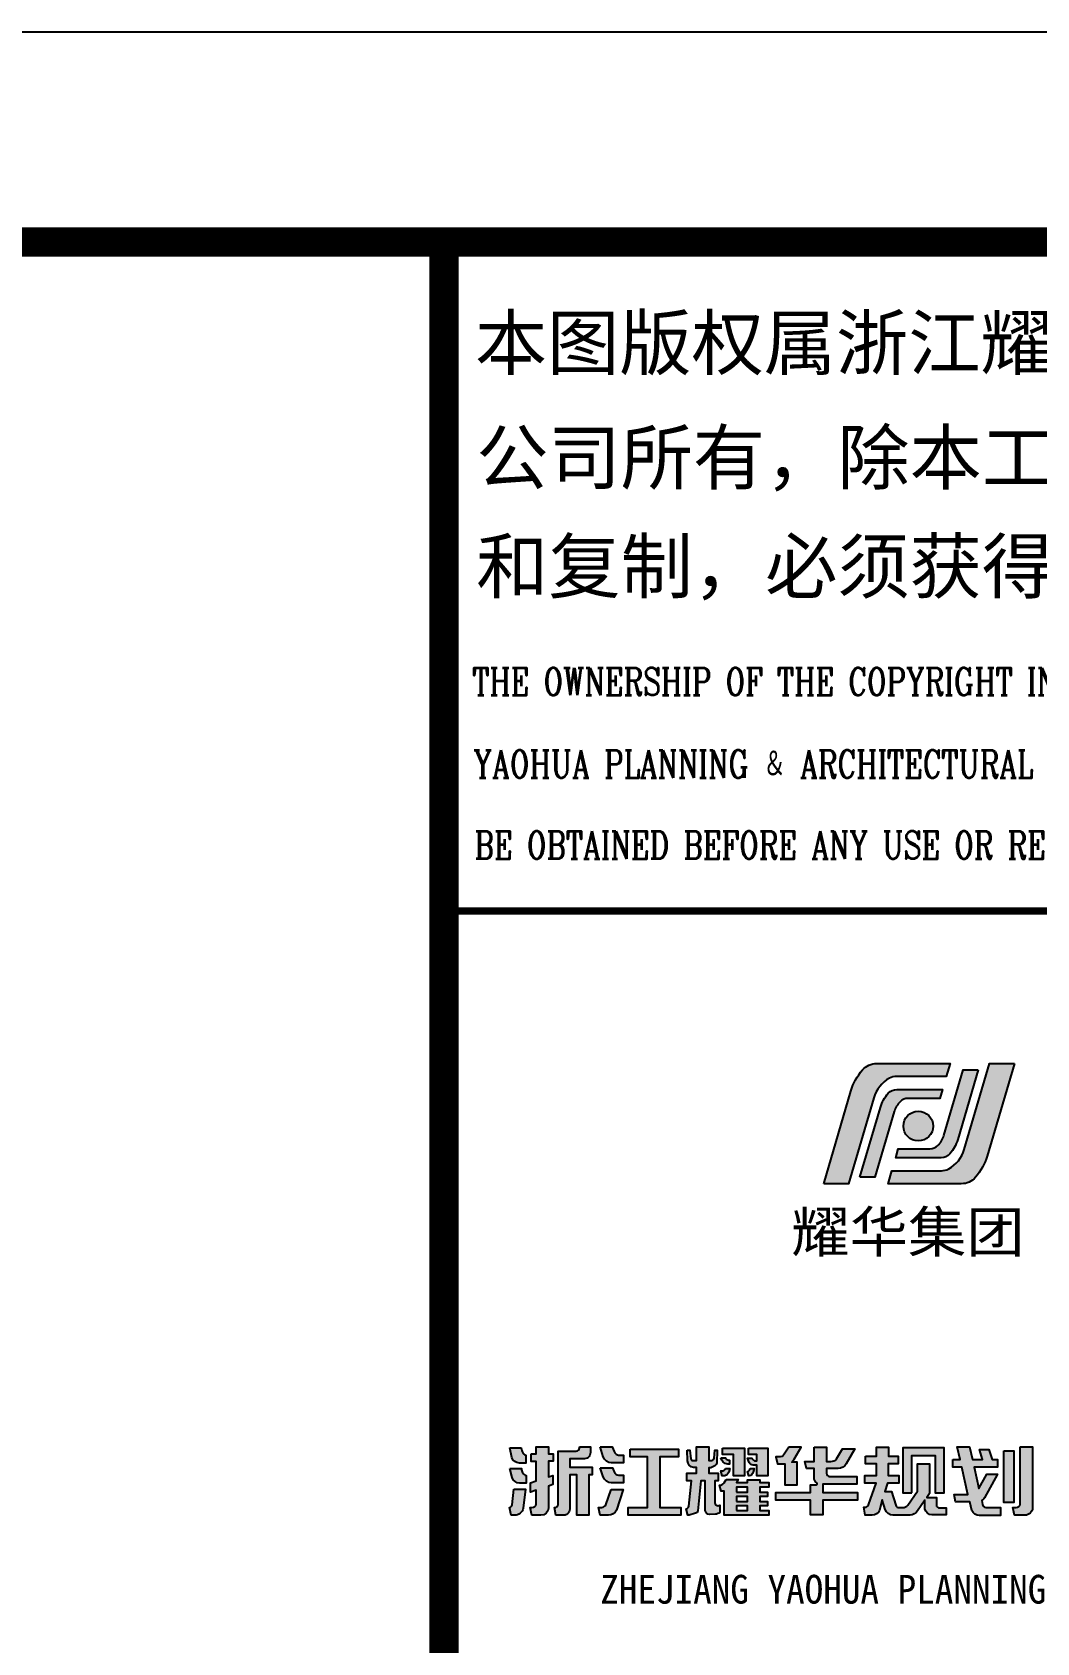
# Model space of a CAD drawing. Extents: x -248860 to 1018944, y -1060852 to 188626.
# Drawn here: x 878983 to 881378, y 55751 to 59592 of the extents above; entities that cross this region are included whole.
import ezdxf
from ezdxf.enums import TextEntityAlignment as Align

# ---------------------------------------------------------------- set-up
doc = ezdxf.new("R2010")
doc.units = 0
doc.header["$LTSCALE"] = 1000
doc.header["$MEASUREMENT"] = 0
for name, color, linetype in [('3', 3, 'CONTINUOUS'), ('WALL', 6, 'CONTINUOUS'), ('图框', 4, 'CONTINUOUS'), ('家具', 35, 'CONTINUOUS')]:
    doc.layers.add(name, color=color, linetype=linetype)
doc.styles.add('-黑体', font='simhei.ttf', dxfattribs={"width": 0.8})
doc.styles.add('iIcon2', font='')
doc.styles.add('MIMI-TKWZ', font='romanc.shx', dxfattribs={"width": 0.75, "oblique": 15, "bigfont": 'bigfont.shx'})
doc.styles.add('图框艺术体', font='simhei.ttf', dxfattribs={"width": 0.9})
doc.styles.get('iIcon2').set_extended_font_data('SimSun')

# ---------------------------------------------------------------- blocks, each defined once
blk = doc.blocks.new('yhlogo01')
at = {"layer": '家具'}
h = blk.add_hatch(color=5, dxfattribs=at)
h.dxf.hatch_style = 1
h.paths.add_polyline_path([(243496.4297811407, -10479.33175228268, 0.2174727721033012), (243118.6349315595, -10651.80915515404, 0.1075559214367939), (242812.8083269913, -11211.68171805657), (242090.9063861661, -13669.64493794192), (242748.8166466388, -13669.64493794192), (243418.1854214451, -11389.6694430011, -0.19717890885757), (243830.3649421591, -10874.52929703217, -0.1273347370917847), (244024.4521864142, -10824.2865580254), (245336.0998570008, -10824.2865580254), (245437.4898118477, -10479.33175228268)])
h = blk.add_hatch(color=5, dxfattribs=at)
h.dxf.hatch_style = 1
h.paths.add_polyline_path([(245735.4472798892, -13669.64493794192, 0.2174727721032802), (246113.2421294704, -13497.1675350706, 0.1075559214368167), (246419.0687340387, -12937.29497216795), (247140.9706748639, -10479.33175228268), (246483.0604143911, -10479.33175228268), (245813.6916395846, -12759.30724722437, -0.1971789088572864), (245401.5121188709, -13274.4473931924, -0.1273347370917942), (245207.4248746158, -13324.69013219917), (243895.7772040291, -13324.69013219917), (243794.3872491822, -13669.64493794192)])
h = blk.add_hatch(color=5, dxfattribs=at)
h.dxf.hatch_style = 1
h.paths.add_polyline_path([(245430.8611899983, -12877.86638939462, 0.1093664727785229), (245639.453722176, -12499.22633192304), (246182.0387513717, -10651.80915515404), (245784.2922744539, -10651.80915515404), (245272.9346151327, -12391.57994706894, -0.1253067589665132), (245117.453680721, -12653.93890134204, -0.1991992421947447), (244905.0876318119, -12742.04113997891), (244067.0308118332, -12742.04113997888), (243997.167158876, -12979.73532645646), (245205.5967189892, -12979.73532645646, 0.2155993663494431)])
h = blk.add_hatch(color=5, dxfattribs=at)
h.dxf.hatch_style = 1
h.paths.add_polyline_path([(243801.0158710317, -11271.11030082994, 0.10936647277854), (243592.4233388539, -11649.7503583016), (243049.8383096582, -13497.16753507056), (243447.584786576, -13497.16753507056), (243958.942445897, -11757.39674315657, -0.1253067589668707), (244114.4233803088, -11495.03778888262, -0.1991992421947921), (244326.7894292181, -11406.93555024569), (245164.8462491967, -11406.93555024569), (245234.7099021539, -11169.24136376812), (244026.2803420408, -11169.24136376812, 0.2155993663494261)])
h = blk.add_hatch(color=1, dxfattribs=at)
h.dxf.hatch_style = 1
h.paths.add_polyline_path([(244990.8879417925, -12140.39006664162, 1), (244202.3736493761, -12140.39006664162, 1)])
at = {"layer": '家具', "color": 5}
for points in [[(242090.9063861661, -13669.64493794192), (242812.8083269913, -11211.68171805657, -0.1075559214367966), (243118.6349315595, -10651.80915515403, -0.2174727721032954), (243496.4297811407, -10479.33175228268), (245437.4898118477, -10479.33175228268), (245336.0998570008, -10824.2865580254), (244024.4521864141, -10824.2865580254, 0.127334737091765), (243830.3649421591, -10874.52929703217, 0.1971247319399929), (243418.2364854845, -11389.49551083859), (242748.8166466388, -13669.64493794192)], [(247140.9706748639, -10479.33175228268), (246419.0687340387, -12937.29497216802, -0.1075559214367966), (246113.2421294704, -13497.16753507056, -0.2174727721032954), (245735.4472798892, -13669.64493794192), (243794.3872491822, -13669.64493794192), (243895.7772040291, -13324.69013219917), (245207.4248746158, -13324.69013219917, 0.127334737091765), (245401.5121188708, -13274.44739319241, 0.1971247319399929), (245813.6405755455, -12759.481179386), (246483.0604143911, -10479.33175228268)], [(246182.0387513717, -10651.80915515404), (245639.453722176, -12499.22633192298, -0.109366472778548), (245430.8611899982, -12877.86638939465, -0.2155993663494469), (245205.5967189892, -12979.73532645646), (243997.167158876, -12979.73532645646), (244067.0308118332, -12742.04113997888), (244905.0876318119, -12742.04113997891, 0.1991992421947874), (245117.4536807211, -12653.93890134198, 0.1253067589663713), (245272.9346151326, -12391.5799470692), (245784.2922744539, -10651.80915515404)], [(243049.8383096582, -13497.16753507056), (243592.4233388539, -11649.75035830162, -0.109366472778548), (243801.0158710317, -11271.11030082994, -0.2155993663494469), (244026.2803420408, -11169.24136376812), (245234.7099021539, -11169.24136376812), (245164.8462491967, -11406.93555024569), (244326.7894292181, -11406.93555024569, 0.1991992421947874), (244114.4233803088, -11495.03778888261, 0.1253067589663713), (243958.9424458974, -11757.39674315539), (243447.584786576, -13497.16753507056)]]:
    blk.add_lwpolyline(points, format="xyb", close=True, dxfattribs=at)
at = {"layer": '家具', "color": 1}
blk.add_circle((244596.6307955843, -12140.39006664162), 394.2571462081978, dxfattribs=at)
blk = doc.blocks.new('sadf f')
at = {"layer": '图框'}
h = blk.add_hatch(color=256, dxfattribs=at)
h.dxf.hatch_style = 1
edge = h.paths.add_edge_path()
edge.add_line((727664.8049441308, 392510.9923870034), (727719.5577672613, 392510.9923870034))
edge.add_arc((727793.1082076107, 392519.250785557), 74.01262339802011, 186.4064582209489, 205.4823430065195)
edge.add_arc((727747.7090612957, 392499.2669253176), 24.47782507360139, 208.97784838769, 253.1754256081621)
edge.add_line((727740.6241416293, 392475.836862713), (727740.6241416293, 392438.3293402565))
edge.add_line((727740.6241416293, 392438.3293402565), (727710.8870907268, 392438.3293402565))
edge.add_arc((727710.8870907268, 392476.6096797932), 38.28033953672275, 196.562221370736, 270, ccw=False)
edge.add_line((727674.1949742252, 392465.6976230813), (727664.8049441308, 392510.9923870034))
edge = h.paths.add_edge_path()
edge.add_line((727665.1316775772, 392411.7961837234), (727719.756880984, 392411.7961837234))
edge.add_arc((727783.3174951562, 392421.9730398498), 64.37018001041078, 189.0965680997435, 208.3999421958876)
edge.add_arc((727747.9780353772, 392402.7484072794), 24.14039237467322, 208.1562874412362, 256.2835989951683)
edge.add_line((727742.2539562138, 392379.296467877), (727742.2539562138, 392342.2540384899))
edge.add_line((727742.2539562138, 392342.2540384899), (727712.3489850208, 392342.2540384899))
edge.add_arc((727712.3489850209, 392380.231883604), 37.97784511413192, 196.6939173177696, 269.99999999982435, ccw=False)
edge.add_line((727675.9717922794, 392369.3224121336), (727665.1316775772, 392411.7961837234))
edge = h.paths.add_edge_path()
edge.add_line((727684.505360892, 392314.4338276444), (727739.9629837547, 392314.4338276444))
edge.add_line((727739.9629837547, 392314.4338276444), (727728.0841140901, 392223.0100443758))
edge.add_arc((727688.5633005184, 392229.5591989121), 40.05978195777166, 269.1163188202602, 350.5907910872611, ccw=False)
edge.add_line((727687.9454771422, 392189.5041814388), (727670.8541074063, 392189.5041814388))
edge.add_line((727670.8541074063, 392189.5041814388), (727663.0957992459, 392226.3318687495))
edge.add_arc((727660.6690461948, 392241.9916273392), 15.84667692169159, 278.808912450439, 351.9878779927827)
edge.add_line((727676.361037394, 392239.7828761848), (727684.505360892, 392314.4338276444))
edge = h.paths.add_edge_path()
edge.add_line((727767.1386981166, 392483.0449777719), (727790.6062321949, 392483.0449777719))
edge.add_line((727790.6062321949, 392483.0449777719), (727790.6062321949, 392516.3821467867))
edge.add_line((727790.6062321949, 392516.3821467867), (727849.5415523194, 392516.3821467867))
edge.add_line((727849.5415523194, 392516.3821467867), (727849.5415523194, 392483.0449777719))
edge.add_line((727849.5415523194, 392483.0449777719), (727870.8126530789, 392483.0449777719))
edge.add_line((727870.8126530789, 392483.0449777719), (727870.8126530789, 392446.7321281884))
edge.add_line((727870.8126530789, 392446.7321281884), (727849.4894700903, 392446.7321281884))
edge.add_line((727849.4894700903, 392446.7321281884), (727849.4894700903, 392372.6095668247))
edge.add_line((727849.4894700903, 392372.6095668247), (727869.2780232579, 392379.1597469703))
edge.add_line((727869.2780232579, 392379.1597469703), (727869.2780232579, 392335.5042504389))
edge.add_line((727869.2780232579, 392335.5042504389), (727849.4885721207, 392328.7863975633))
edge.add_line((727849.4885721207, 392328.7863975633), (727849.4885721207, 392223.3433981311))
edge.add_arc((727812.5162594197, 392226.4665731381), 37.10399073657286, 271.0614105886175, 355.1714969430666, ccw=False)
edge.add_line((727813.2035755968, 392189.3689488873), (727769.6622228507, 392189.3689488873))
edge.add_line((727769.6622228507, 392189.3689488873), (727762.4047324249, 392226.0910137351))
edge.add_line((727762.4047324249, 392226.0910137351), (727770.3030365203, 392226.0910137351))
edge.add_arc((727770.3030365203, 392246.6587427919), 20.56772905675462, 270, 350.974520365902)
edge.add_line((727790.6161098592, 392243.4322074861), (727790.6161098592, 392309.0440966719))
edge.add_line((727790.6161098592, 392309.0440966719), (727763.8305785963, 392300.2043434436))
edge.add_line((727763.8305785963, 392300.2043434436), (727763.8305785963, 392344.3398965984))
edge.add_line((727763.8305785963, 392344.3398965984), (727790.6205997064, 392353.2609456957))
edge.add_line((727790.6205997064, 392353.2609456957), (727790.6205997064, 392446.6211280594))
edge.add_line((727790.6205997064, 392446.6211280594), (727767.1386981166, 392446.6211280594))
edge.add_line((727767.1386981166, 392446.6211280594), (727767.1386981166, 392483.0449777719))
edge = h.paths.add_edge_path()
edge.add_line((727996.8195327192, 392516.4321750138), (728049.0928173601, 392516.4321750138))
edge.add_line((728049.0928173601, 392516.4321750138), (728049.0928173601, 392488.0739003408))
edge.add_arc((728019.5873358769, 392488.0739003408), 29.50548148318194, 260.17944729554074, 359.999999999887, ccw=False)
edge.add_line((728014.5547934358, 392459.0007692034), (727950.1428677656, 392459.0007692034))
edge.add_line((727950.1428677656, 392459.0007692034), (727950.1428677656, 392418.6867903208))
edge.add_line((727950.1428677656, 392418.6867903208), (728057.2427882522, 392418.6867903208))
edge.add_line((728057.2427882522, 392418.6867903208), (728057.2427882522, 392382.1241904471))
edge.add_line((728057.2427882522, 392382.1241904471), (728041.7070184851, 392382.1241904471))
edge.add_line((728041.7070184851, 392382.1241904471), (728041.7070184851, 392189.7171922497))
edge.add_line((728041.7070184851, 392189.7171922497), (727984.437431724, 392189.7171922497))
edge.add_line((727984.437431724, 392189.7171922497), (727984.437431724, 392381.8240210842))
edge.add_line((727984.437431724, 392381.8240210842), (727950.1186225899, 392381.8240210842))
edge.add_line((727950.1186225899, 392381.8240210842), (727950.1186225899, 392218.8919432235))
edge.add_arc((727920.4990041427, 392218.8919432235), 29.61961844714824, -99.43516370913602, 0, ccw=False)
edge.add_line((727915.6434182387, 392189.6730267055), (727884.6235851693, 392189.6730267055))
edge.add_line((727884.6235851693, 392189.6730267055), (727877.5128868199, 392226.0077636384))
edge.add_line((727877.5128868199, 392226.0077636384), (727878.9681177896, 392226.0077636384))
edge.add_arc((727878.9681177896, 392241.7986921223), 15.79092848394066, 270, 350.6019519622018)
edge.add_line((727894.547096093, 392239.2201542787), (727894.547096093, 392495.2495201209))
edge.add_line((727894.547096093, 392495.2495201209), (727980.8921797855, 392495.2495201209))
edge.add_arc((727981.0217557282, 392511.0716322218), 15.82264267618638, 269.5307839672041, 356.7874105654772)
edge.add_line((727996.8195327192, 392510.1849172738), (727996.8195327192, 392516.4321750138))
h = blk.add_hatch(color=256, dxfattribs=at)
h.dxf.hatch_style = 1
h.paths.add_polyline_path([(728238.8582231412, 392505.0745949165), (728468.3152513427, 392505.0745949165), (728468.3152513427, 392468.8633651693), (728380.6815129847, 392468.8633651693), (728380.6815129847, 392226.0523200282), (728479.6027275561, 392226.0523200282), (728479.6027275561, 392189.5717977146), (728228.8440676334, 392189.5717977146), (728228.8440676334, 392226.0523200282), (728321.5755786614, 392226.0523200282), (728321.5755786614, 392468.8633651693), (728238.8582231412, 392468.8633651693)])
edge = h.paths.add_edge_path()
edge.add_line((728147.212327587, 392313.0490619511), (728205.5131682579, 392313.0490619511))
edge.add_line((728205.5131682579, 392313.0490619511), (728172.9538362976, 392213.5497774713))
edge.add_arc((728135.1542387704, 392231.3670041957), 41.78831345449377, 269.28333260298854, 334.7626748170484, ccw=False)
edge.add_line((728134.6315555787, 392189.5819596982), (728094.7691096299, 392189.5819596982))
edge.add_line((728094.7691096299, 392189.5819596982), (728087.1542539359, 392226.3094963833))
edge.add_line((728087.1542539359, 392226.3094963833), (728103.7578010216, 392226.3094963833))
edge.add_arc((728100.4469072812, 392251.7074250614), 25.61282488319186, 277.4272387080571, 332.4796535398366)
edge.add_line((728123.1615591818, 392239.8726716826), (728147.212327587, 392313.0490619511))
edge = h.paths.add_edge_path()
edge.add_line((728096.0642945875, 392415.4189308903), (728154.737769552, 392415.4189308903))
edge.add_line((728154.737769552, 392415.4189308903), (728162.2301162558, 392396.2024995864))
edge.add_arc((728186.3031410949, 392405.5883967621), 25.83806476292419, 201.3004483055879, 262.4766052012217)
edge.add_line((728182.9201373239, 392379.9727594252), (728207.451528992, 392379.9727594252))
edge.add_line((728207.451528992, 392379.9727594252), (728207.451528992, 392343.6434943296))
edge.add_line((728207.451528992, 392343.6434943296), (728149.5674078141, 392343.6434943296))
edge.add_arc((728151.9346194972, 392388.2393838718), 44.65867278829503, 200.9705404496041, 266.9615121799844, ccw=False)
edge.add_line((728110.2339333831, 392372.2565858429), (728096.0642945875, 392415.4189308903))
edge = h.paths.add_edge_path()
edge.add_line((728094.724868614, 392515.1318319537), (728152.5556215465, 392515.1318319537))
edge.add_line((728152.5556215465, 392515.1318319537), (728161.5456837597, 392494.1274226433))
edge.add_arc((728192.1421197108, 392507.2229521885), 33.28114762110022, 203.1713282822569, 230.9870352058727)
edge.add_arc((728185.8042343574, 392499.9008731369), 23.60429781749658, 231.7524927080117, 271.6208121545484)
edge.add_line((728186.4718756867, 392476.306019238), (728207.4569168088, 392476.306019238))
edge.add_line((728207.4569168088, 392476.306019238), (728207.4569168088, 392439.7219228604))
edge.add_line((728207.4569168088, 392439.7219228604), (728149.8015280028, 392439.7219228604))
edge.add_arc((728150.133256593, 392481.5029198083), 41.78231383986518, 198.5295602014428, 269.5450982461075, ccw=False)
edge.add_line((728110.5169452445, 392468.2247563453), (728094.724868614, 392515.1318319537))
h = blk.add_hatch(color=256, dxfattribs=at)
h.dxf.hatch_style = 1
h.paths.add_polyline_path([(728745.7141834782, 392298.9715878486), (728798.5985113645, 392298.9715878486), (728798.5985113645, 392322.7965757422), (728745.7141834782, 392322.7965757422)], flags=16)
h.paths.add_polyline_path([(728745.7141834782, 392254.9830965993), (728798.5985113645, 392254.9830965993), (728798.5985113645, 392279.0218769949), (728745.7141834782, 392279.0218769949)], flags=16)
h.paths.add_polyline_path([(728745.7141834782, 392211.6754582539), (728798.5985113645, 392211.6754582539), (728798.5985113645, 392234.9595159416), (728745.7141834782, 392234.9595159416)], flags=16)
edge = h.paths.add_edge_path()
edge.add_line((728695.5937723201, 392359.5096511429), (728752.8473567173, 392359.5096511429))
edge.add_line((728752.8473567173, 392359.5096511429), (728744.7054675503, 392345.6150927459))
edge.add_line((728744.7054675503, 392345.6150927459), (728798.5985113645, 392345.6150927459))
edge.add_line((728798.5985113645, 392345.6150927459), (728798.5985113645, 392358.420364666))
edge.add_line((728798.5985113645, 392358.420364666), (728857.268930496, 392358.420364666))
edge.add_line((728857.268930496, 392358.420364666), (728857.268930496, 392345.6897442411))
edge.add_line((728857.268930496, 392345.6897442411), (728900.24125939, 392345.6897442411))
edge.add_line((728900.24125939, 392345.6897442411), (728900.24125939, 392322.7965757422))
edge.add_line((728900.24125939, 392322.7965757422), (728857.268930496, 392322.7965757422))
edge.add_line((728857.268930496, 392322.7965757422), (728857.268930496, 392298.9715878486))
edge.add_line((728857.268930496, 392298.9715878486), (728893.7704914033, 392298.9715878486))
edge.add_line((728893.7704914033, 392298.9715878486), (728893.7704914033, 392279.0218769949))
edge.add_line((728893.7704914033, 392279.0218769949), (728857.268930496, 392279.0218769949))
edge.add_line((728857.268930496, 392279.0218769949), (728857.2689304958, 392254.9830965993))
edge.add_line((728857.2689304958, 392254.9830965993), (728893.6501634945, 392254.9830965993))
edge.add_line((728893.6501634945, 392254.9830965993), (728893.6501634945, 392234.9595159416))
edge.add_line((728893.6501634945, 392234.9595159416), (728857.268930496, 392234.9595159416))
edge.add_line((728857.268930496, 392234.9595159416), (728857.268930496, 392211.6754582539))
edge.add_line((728857.268930496, 392211.6754582539), (728900.3193827339, 392211.6754582539))
edge.add_line((728900.3193827339, 392211.6754582539), (728900.3193827339, 392190.4394747791))
edge.add_line((728900.3193827339, 392190.4394747791), (728686.2822862379, 392190.4394747791))
edge.add_line((728686.2822862379, 392190.4394747791), (728686.2822862379, 392303.7729515268))
edge.add_line((728686.2822862379, 392303.7729515268), (728672.0191887501, 392303.7729515268))
edge.add_line((728672.0191887501, 392303.7729515268), (728664.6241032867, 392332.2382763498))
edge.add_arc((728660.276984441, 392366.5054726988), 34.54183243370705, 277.2298937267822, 320.8830479852251)
edge.add_line((728687.0766028161, 392344.7128445227), (728695.5937723201, 392359.5096511429))
edge = h.paths.add_edge_path()
edge.add_line((728810.8740626726, 392412.0689938995), (728829.4176909633, 392412.0689938995))
edge.add_line((728829.4176909633, 392412.0689938995), (728824.949185608, 392394.7191546211))
edge.add_arc((728803.1922691527, 392400.3227164833), 22.46693835802191, 275.8559363189286, 345.55718025690004, ccw=False)
edge.add_line((728805.4845152448, 392377.9730201311), (728804.6168723437, 392377.9730201311))
edge.add_line((728804.6168723437, 392377.9730201311), (728798.5555425175, 392397.9496993259))
edge.add_line((728798.5555425175, 392397.9496993259), (728800.3572988445, 392397.9496993259))
edge.add_arc((728788.3076687537, 392417.9012282602), 23.30787618261579, 301.1296755083251, 345.5091196507298)
edge = h.paths.add_edge_path()
edge.add_line((728802.9958678496, 392510.2724495473), (728895.2485491476, 392510.2724495473))
edge.add_line((728895.2485491476, 392510.2724495473), (728895.2485491477, 392377.9644215296))
edge.add_line((728895.2485491477, 392377.9644215296), (728843.0937964767, 392377.9644215296))
edge.add_line((728843.0937964767, 392377.9644215296), (728843.0937964767, 392428.8818222376))
edge.add_line((728843.0937964767, 392428.8818222376), (728825.3507117552, 392428.8818222376))
edge.add_arc((728825.3507117552, 392450.9517108538), 22.06988861621358, 207.4617098722106, 270, ccw=False)
edge.add_line((728805.7676754799, 392440.7740552411), (728798.6112859546, 392462.5377039454))
edge.add_line((728798.6112859546, 392462.5377039454), (728818.2507884655, 392462.5377039454))
edge.add_arc((728850.6897205673, 392479.0752637486), 36.41119608238818, 207.0127564806203, 236.3469861832443)
edge.add_line((728830.5120198459, 392448.7662618886), (728843.0596736369, 392448.7662618886))
edge.add_line((728843.0596736369, 392448.7662618886), (728843.0596736369, 392479.5432191271))
edge.add_line((728843.0596736369, 392479.5432191271), (728802.9958678496, 392479.5432191271))
edge.add_line((728802.9958678496, 392479.5432191271), (728802.9958678496, 392510.2724495473))
edge = h.paths.add_edge_path()
edge.add_line((728692.6078710463, 392413.2567734485), (728713.1923502146, 392413.2567734485))
edge.add_line((728713.1923502146, 392413.2567734485), (728708.7869353024, 392395.6827055466))
edge.add_arc((728682.8033029062, 392404.8094710333), 27.53991649862015, 283.39501205336427, 340.6461462288045, ccw=False)
edge.add_line((728689.1832885458, 392378.0187490574), (728677.8841774196, 392378.0187490574))
edge.add_line((728677.8841774196, 392378.0187490574), (728671.4684287133, 392400.6058007316))
edge.add_line((728671.4684287133, 392400.6058007316), (728675.5752178298, 392400.5919543905))
edge.add_arc((728674.4487186116, 392419.89280094), 19.33369281885716, 273.3402944613491, 339.9258226466582)
edge = h.paths.add_edge_path()
edge.add_line((728671.3396294944, 392462.7491513742), (728692.8078664853, 392462.7491513742))
edge.add_arc((728708.5273226001, 392470.2454568511), 17.41539251205107, 205.4955740863407, 270.2809118669335)
edge.add_line((728708.6127070886, 392452.8302736527), (728712.2351878004, 392452.8302736527))
edge.add_line((728712.2351878004, 392452.8302736527), (728712.2351878004, 392432.8789994169))
edge.add_line((728712.2351878004, 392432.8789994169), (728703.4341140129, 392432.8789994169))
edge.add_arc((728708.7680443862, 392470.7874340523), 38.28185248557826, 192.1209648011515, 261.990740730377, ccw=False)
h.paths.add_polyline_path([(728679.2772264176, 392510.2724495473), (728783.1361630904, 392510.2724495473), (728783.1361630904, 392378.035555415), (728730.9131647397, 392378.035555415), (728730.9131647397, 392479.6565643292), (728679.2772264176, 392479.6565643292)])
edge = h.paths.add_edge_path()
edge.add_line((728510.8108984556, 392499.8525078633), (728522.2655398385, 392499.8525078633))
edge.add_line((728522.2655398385, 392499.8525078633), (728527.6521550722, 392459.0846022881))
edge.add_arc((728537.9892348595, 392460.4504284367), 10.4269218658518, 187.5268246121663, 277.9324728675449)
edge.add_line((728539.4282116328, 392450.1232775498), (728554.2744886463, 392450.1232775498))
edge.add_line((728554.2744886463, 392450.1232775498), (728554.2744886463, 392515.1087720678))
edge.add_line((728554.2744886463, 392515.1087720678), (728613.2681767861, 392515.1087720678))
edge.add_line((728613.2681767861, 392515.1087720678), (728613.2681767861, 392450.0224394044))
edge.add_line((728613.2681767861, 392450.0224394044), (728624.8398074645, 392450.0224394044))
edge.add_arc((728624.4935184028, 392464.2050015606), 14.18678911621539, 271.3986866467733, 351.5226136564598)
edge.add_line((728638.5253044225, 392462.1135985565), (728642.1424652552, 392499.9326311958))
edge.add_line((728642.1424652552, 392499.9326311958), (728653.4577571468, 392499.9326311958))
edge.add_line((728653.4577571468, 392499.9326311958), (728651.6039598591, 392439.674864585))
edge.add_arc((728636.5570833046, 392440.1377735263), 15.05399544088134, 290.1298801621429, 358.237882407527, ccw=False)
edge.add_line((728641.7379066866, 392426.0033528512), (728622.3807488574, 392416.4259662164))
edge.add_line((728622.3807488574, 392416.4259662164), (728613.2681767861, 392416.4259662164))
edge.add_line((728613.2681767861, 392416.4259662164), (728613.2681767861, 392389.6121825966))
edge.add_line((728613.2681767861, 392389.6121825966), (728657.949341578, 392389.6121825966))
edge.add_line((728657.949341578, 392389.6121825966), (728657.949341578, 392353.0796778283))
edge.add_line((728657.949341578, 392353.0796778283), (728641.5165003124, 392353.0796778283))
edge.add_line((728641.5165003124, 392353.0796778283), (728641.5165003124, 392251.3731605395))
edge.add_arc((728657.7767636422, 392251.3731605395), 16.26026332983747, 180, 300.2900870376886)
edge.add_line((728665.9780865919, 392237.3327023764), (728665.9780865919, 392203.2781869547))
edge.add_arc((728640.4853448338, 392233.4008437947), 39.46206200197322, 276.2700922810442, 310.24116845889193, ccw=False)
edge.add_line((728644.7952121, 392194.1748398994), (728616.3293380933, 392193.3077598778))
edge.add_arc((728618.1211633438, 392215.8001643501), 22.5636631927207, 185.537509711628, 265.44523265748995, ccw=False)
edge.add_line((728595.6627993989, 392213.6228298348), (728595.6627993989, 392353.0796778283))
edge.add_line((728595.6627993989, 392353.0796778283), (728575.8283482883, 392353.0796778283))
edge.add_line((728575.8283482883, 392353.0796778283), (728560.5590301133, 392210.9332869405))
edge.add_arc((728546.3601102621, 392212.4585302027), 14.28060544760235, 286.3231382592346, 353.86881677794173, ccw=False)
edge.add_line((728550.3737357247, 392198.7535492616), (728519.6016329386, 392189.649575974))
edge.add_line((728519.6016329386, 392189.649575974), (728513.6088355924, 392189.649575974))
edge.add_line((728513.6088355924, 392189.649575974), (728506.188310481, 392220.7809403959))
edge.add_arc((728503.602863531, 392235.675091875), 15.11688738506769, 279.8477327519852, 348.5641114439471)
edge.add_line((728518.4196379965, 392232.6778466979), (728530.172060353, 392353.0796778283))
edge.add_line((728530.172060353, 392353.0796778283), (728509.402954327, 392353.0796778283))
edge.add_line((728509.402954327, 392353.0796778283), (728509.402954327, 392389.6121825966))
edge.add_line((728509.402954327, 392389.6121825966), (728554.2744886463, 392389.6121825966))
edge.add_line((728554.2744886463, 392389.6121825966), (728554.2744886463, 392416.5283677438))
edge.add_line((728554.2744886463, 392416.5283677438), (728540.1513155245, 392416.5283677438))
edge.add_arc((728544.6889724707, 392448.3887959144), 32.1819392482613, 178.5068076762143, 261.89427762517755, ccw=False)
edge.add_line((728512.5179613024, 392449.2273984379), (728510.8108984556, 392499.8525078633))
h = blk.add_hatch(color=256, dxfattribs=at)
h.dxf.hatch_style = 1
edge = h.paths.add_edge_path()
edge.add_line((729115.1947087506, 392513.6298126029), (729173.9989253327, 392513.6298126029))
edge.add_line((729173.9989253327, 392513.6298126029), (729173.9989253327, 392445.9392762097))
edge.add_line((729173.9989253327, 392445.9392762097), (729194.876821467, 392445.9392762097))
edge.add_arc((729194.876821467, 392484.8329114773), 38.89363526762463, 270, 316.2637315083772)
edge.add_line((729222.9786268969, 392457.9441890102), (729251.5773541508, 392506.8154208828))
edge.add_line((729251.5773541508, 392506.8154208828), (729309.096038946, 392506.8154208828))
edge.add_line((729309.096038946, 392506.8154208828), (729269.0989436163, 392435.0654367567))
edge.add_arc((729230.8930392253, 392456.363353665), 43.74119791420623, 269.02328633964726, 330.86247824083, ccw=False)
edge.add_line((729230.1474248581, 392412.6285111), (729173.9791700044, 392412.6285111))
edge.add_line((729173.9791700044, 392412.6285111), (729173.9791700044, 392390.2367946957))
edge.add_arc((729190.5906313054, 392391.1498951974), 16.63653807378286, 183.1462739963999, 265.2827346268475)
edge.add_line((729189.2224618917, 392374.5697108941), (729319.0676888374, 392374.5697108941))
edge.add_line((729319.0676888374, 392374.5697108941), (729319.0676888374, 392337.5818710896))
edge.add_line((729319.0676888374, 392337.5818710896), (729157.7277185712, 392337.5818710896))
edge.add_line((729157.7277185712, 392337.5818710896), (729157.7277185712, 392298.7824186147))
edge.add_line((729157.7277185712, 392298.7824186147), (729322.4880545412, 392298.7824186147))
edge.add_line((729322.4880545412, 392298.7824186147), (729322.4880545412, 392261.479948163))
edge.add_line((729322.4880545412, 392261.479948163), (729157.3739186008, 392261.479948163))
edge.add_line((729157.3739186008, 392261.479948163), (729157.3739186008, 392191.04372196))
edge.add_line((729157.3739186008, 392191.04372196), (729098.9145222947, 392191.04372196))
edge.add_line((729098.9145222947, 392191.04372196), (729098.9145222947, 392262.1639278309))
edge.add_line((729098.9145222947, 392262.1639278309), (728932.4480443352, 392262.1639278309))
edge.add_line((728932.4480443352, 392262.1639278309), (728932.4480443352, 392298.5170345035))
edge.add_line((728932.4480443352, 392298.5170345035), (729098.6478253626, 392298.5170345035))
edge.add_line((729098.6478253626, 392298.5170345035), (729098.6478253626, 392334.709330075))
edge.add_line((729098.6478253626, 392334.709330075), (729125.4907206695, 392334.709330075))
edge.add_arc((729125.4907206696, 392339.709330075), 5, 269.9999999986659, 414.0773281516969)
edge.add_arc((729147.255856126, 392369.751650804), 32.09800744266528, 179.9058676720582, 234.0773281515472, ccw=False)
edge.add_line((729115.1578920025, 392369.8043852083), (729115.1578920025, 392412.2615071525))
edge.add_line((729115.1578920025, 392412.2615071525), (729079.5610092727, 392412.2615071525))
edge.add_line((729079.5610092727, 392412.2615071525), (729071.9330763252, 392445.6871808464))
edge.add_line((729071.9330763252, 392445.6871808464), (729115.1947087506, 392445.6871808464))
edge.add_line((729115.1947087506, 392445.6871808464), (729115.1947087506, 392513.6298126029))
edge = h.paths.add_edge_path()
edge.add_line((728994.8932537191, 392513.630594294), (728973.3290138463, 392480.6077492842))
edge.add_arc((728948.9173150974, 392496.5488266618), 29.15559952683389, 261.39413347628914, 326.85507158753194, ccw=False)
edge.add_line((728944.5545708503, 392467.7214881373), (728933.4782595665, 392467.7214881373))
edge.add_line((728933.4782595665, 392467.7214881373), (728941.0682302158, 392434.3212194025))
edge.add_line((728941.0682302158, 392434.3212194025), (728976.6110807441, 392434.3212194025))
edge.add_line((728976.6110807441, 392434.3212194025), (728976.6110807441, 392333.9118316143))
edge.add_line((728976.6110807441, 392333.9118316143), (729035.4979105173, 392333.9118316143))
edge.add_line((729035.4979105173, 392333.9118316143), (729035.4979105173, 392442.3657755789))
edge.add_line((729035.4979105173, 392442.3657755789), (729009.5863815076, 392442.3657755789))
edge.add_line((729009.5863815076, 392442.3657755789), (729020.3763721422, 392457.3694969911))
edge.add_line((729020.3763721422, 392457.3694969911), (729054.1696357776, 392513.630594294))
edge.add_line((729054.1696357776, 392513.630594294), (728994.8932537191, 392513.630594294))
h = blk.add_hatch(color=256, dxfattribs=at)
h.dxf.hatch_style = 1
h.paths.add_polyline_path([(729581.6429409941, 392296.8616301165), (729581.6429409941, 392474.0151000281), (729692.3421351123, 392474.0151000281), (729692.3421351123, 392296.8248906372), (729734.8913083836, 392296.8248906372), (729734.8913083836, 392510.5976330236), (729539.0327057992, 392510.5976330236), (729539.0327057992, 392296.8616301165)], flags=17)
edge = h.paths.add_edge_path()
edge.add_line((729360.468783166, 392470.7106747088), (729413.7066990193, 392470.7106747089))
edge.add_line((729413.7066990193, 392470.7106747089), (729413.7066990193, 392513.7595733171))
edge.add_line((729413.7066990193, 392513.7595733171), (729469.580841227, 392513.7595733171))
edge.add_line((729469.580841227, 392513.7595733171), (729469.580841227, 392470.7106747088))
edge.add_line((729469.580841227, 392470.7106747088), (729515.7203084351, 392470.7106747088))
edge.add_line((729515.7203084351, 392470.7106747088), (729515.7203084351, 392434.3102757278))
edge.add_line((729515.7203084351, 392434.3102757278), (729469.3177361729, 392434.3102757278))
edge.add_line((729469.3177361729, 392434.3102757278), (729469.3177361729, 392378.639585341))
edge.add_line((729469.3177361729, 392378.639585341), (729518.8362624893, 392378.639585341))
edge.add_line((729518.8362624893, 392378.639585341), (729518.8362624892, 392342.2806159856))
edge.add_line((729518.8362624892, 392342.2806159856), (729465.3579443351, 392342.2806159855))
edge.add_line((729465.3579443351, 392342.2806159855), (729452.6511262571, 392302.0412885982))
edge.add_line((729452.6511262571, 392302.0412885982), (729483.856482648, 392302.0412885982))
edge.add_line((729483.856482648, 392302.0412885982), (729504.8930634276, 392237.0400638686))
edge.add_arc((729520.1519478833, 392241.9783516746), 16.0380872078325, 197.9333238407274, 272.8202501273631)
edge.add_line((729520.9410662986, 392225.9596896389), (729538.3923475666, 392225.9596896389))
edge.add_arc((729538.3923475667, 392256.492860678), 30.53317103913287, 269.9999999997816, 321.3462396300885)
edge.add_line((729562.2367617087, 392237.4214567463), (729608.8920365062, 392303.713870991))
edge.add_line((729608.8920365062, 392303.713870991), (729608.8920365062, 392435.2293271465))
edge.add_line((729608.8920365062, 392435.2293271465), (729666.2505222445, 392435.2293271465))
edge.add_line((729666.2505222445, 392435.2293271465), (729666.2505222445, 392292.8280029343))
edge.add_line((729666.2505222445, 392292.8280029343), (729653.315775044, 392274.4608833143))
edge.add_line((729653.315775044, 392274.4608833143), (729698.3807677815, 392274.4608833143))
edge.add_line((729698.3807677815, 392274.4608833143), (729698.3807677815, 392238.0398563157))
edge.add_arc((729711.8770642489, 392238.0398563156), 13.49629646737594, 179.9999999997529, 279.324212247768)
edge.add_line((729714.0637454793, 392224.7218818627), (729744.7905237994, 392224.7218818627))
edge.add_line((729744.7905237994, 392224.7218818627), (729744.7905237994, 392191.0378592771))
edge.add_line((729744.7905237994, 392191.0378592771), (729678.4522373786, 392191.0378592771))
edge.add_arc((729678.4522373786, 392227.0261840877), 35.98832481063437, 191.0167001970379, 270, ccw=False)
edge.add_line((729643.127122476, 392220.1489913611), (729643.127122476, 392260.7375625623))
edge.add_line((729643.127122476, 392260.7375625623), (729608.2726807308, 392210.5429079849))
edge.add_arc((729567.5698964245, 392238.8063323757), 49.55338342208778, 276.7306559191228, 325.2244460650215, ccw=False)
edge.add_line((729573.3776576717, 392189.594466755), (729492.5698635806, 392189.594466755))
edge.add_arc((729492.5698635806, 392230.6819184139), 41.08745165891014, 199.6101807632964, 270, ccw=False)
edge.add_line((729453.8655731853, 392216.8921907585), (729440.7353294543, 392262.6011451024))
edge.add_line((729440.7353294543, 392262.6011451024), (729426.878915219, 392214.0902278545))
edge.add_arc((729395.2089261041, 392223.1362841424), 32.93659583047449, 264.1124957034071, 344.0588058369036, ccw=False)
edge.add_line((729391.830435076, 392190.3734218854), (729359.6985983236, 392190.3734218854))
edge.add_line((729359.6985983236, 392190.3734218854), (729352.1201790399, 392227.5437865498))
edge.add_line((729352.1201790399, 392227.5437865498), (729357.6391753703, 392227.5437865498))
edge.add_arc((729357.6391753703, 392246.1342112398), 18.59042468998814, 270, 339.6635158444369)
edge.add_line((729375.0708184876, 392239.6734289041), (729410.7421801833, 392342.2806159856))
edge.add_line((729410.7421801833, 392342.2806159856), (729357.0996017219, 392342.2806159856))
edge.add_line((729357.0996017219, 392342.2806159856), (729357.0996017219, 392378.639585341))
edge.add_line((729357.0996017219, 392378.639585341), (729413.7408218591, 392378.639585341))
edge.add_line((729413.7408218591, 392378.639585341), (729413.7408218591, 392434.3102757278))
edge.add_line((729413.7408218591, 392434.3102757278), (729360.4687831661, 392434.3102757278))
edge.add_line((729360.4687831661, 392434.3102757278), (729360.468783166, 392470.7106747088))
h = blk.add_hatch(color=256, dxfattribs=at)
h.dxf.hatch_style = 1
edge = h.paths.add_edge_path()
edge.add_line((730098.1614768147, 392516.4540623632), (730157.1452872902, 392516.4540623632))
edge.add_line((730157.1452872902, 392516.4540623632), (730157.1452872902, 392224.7283024574))
edge.add_arc((730120.4128158566, 392226.209776515), 36.7623342975176, 271.35161917142426, 357.6904295128195, ccw=False)
edge.add_line((730121.2799664176, 392189.4576708214), (730070.8550538037, 392189.4576708214))
edge.add_line((730070.8550538037, 392189.4576708214), (730063.5609650199, 392226.1441687265))
edge.add_line((730063.5609650199, 392226.1441687265), (730078.3090618129, 392226.1441687265))
edge.add_arc((730078.3090618128, 392246.2455257101), 20.10135698365048, 270.0000000003318, 350.9734199348794)
edge.add_line((730098.1614768147, 392243.0917706178), (730098.1614768147, 392516.4540623632))
h.paths.add_polyline_path([(730019.8109468177, 392497.2162548003), (730067.3169115526, 392497.2162548003), (730067.3169115526, 392250.1153328463), (730019.8109468177, 392250.1153328463)])
edge = h.paths.add_edge_path()
edge.add_line((729776.1900341928, 392456.0504499293), (729811.3680741348, 392456.0504499293))
edge.add_line((729811.3680741348, 392456.0504499293), (729797.614773762, 392516.1523296182))
edge.add_line((729797.614773762, 392516.1523296182), (729856.1428259048, 392516.1523296182))
edge.add_line((729856.1428259048, 392516.1523296182), (729869.8934323692, 392455.8374391184))
edge.add_line((729869.8934323692, 392455.8374391184), (729919.0554145841, 392455.8374391184))
edge.add_line((729919.0554145841, 392455.8374391184), (729903.805199108, 392502.5849089253))
edge.add_line((729903.805199108, 392502.5849089253), (729949.1258445147, 392502.5849089253))
edge.add_line((729949.1258445147, 392502.5849089253), (729963.8803808445, 392455.6455339658))
edge.add_line((729963.8803808445, 392455.6455339658), (729990.4803580786, 392455.6455339658))
edge.add_line((729990.4803580786, 392455.6455339658), (729990.4803580786, 392419.0884059294))
edge.add_line((729990.4803580786, 392419.0884059294), (729878.335167493, 392419.0884059294))
edge.add_line((729878.335167493, 392419.0884059294), (729901.1534663977, 392316.8367447276))
edge.add_line((729901.1534663977, 392316.8367447276), (729939.4723635031, 392385.848731041))
edge.add_line((729939.4723635031, 392385.848731041), (729990.5420295219, 392385.848731041))
edge.add_line((729990.5420295219, 392385.848731041), (729927.525331602, 392272.0307225997))
edge.add_arc((729900.6742797525, 392286.8971277177), 30.69183908716175, 296.9524544015882, 331.0283705584411, ccw=False)
edge.add_line((729914.5853853453, 392259.5389456191), (729919.0523638376, 392240.4927715571))
edge.add_arc((729937.7995805965, 392244.8896343487), 19.25592216990687, 193.1992549188739, 282.7036142318557)
edge.add_line((729942.0341069393, 392226.105084174), (730003.8762666031, 392226.105084174))
edge.add_line((730003.8762666031, 392226.105084174), (730003.8762666031, 392188.6079726511))
edge.add_line((730003.8762666031, 392188.6079726511), (729904.2008636803, 392188.6079726511))
edge.add_arc((729904.2008636803, 392230.0687332074), 41.46076055633603, 205.4870111693368, 270, ccw=False)
edge.add_line((729866.7749458838, 392212.2278996228), (729857.3409604991, 392252.8309275507))
edge.add_line((729857.3409604991, 392252.8309275507), (729790.3544315835, 392252.8309275507))
edge.add_line((729790.3544315835, 392252.8309275507), (729782.648152689, 392289.2395342878))
edge.add_line((729782.648152689, 392289.2395342878), (729848.9362191061, 392289.2395342878))
edge.add_line((729848.9362191061, 392289.2395342878), (729819.3545180529, 392419.1978426763))
edge.add_line((729819.3545180529, 392419.1978426763), (729776.1900341928, 392419.1978426763))
edge.add_line((729776.1900341928, 392419.1978426763), (729776.1900341928, 392456.0504499293))
for points in [[(650750.9497321936, 339863.0603660338), (734850.9497321936, 339863.0603660338), (734850.9497321937, 399263.0603660338), (650750.9497321937, 399263.0603660338)], [(728238.8582231412, 392505.0745949165), (728468.3152513427, 392505.0745949165), (728468.3152513427, 392468.8633651693), (728380.6815129847, 392468.8633651693), (728380.6815129847, 392226.0523200282), (728479.6027275561, 392226.0523200282), (728479.6027275561, 392189.5717977146), (728228.8440676334, 392189.5717977146), (728228.8440676334, 392226.0523200282), (728321.5755786614, 392226.0523200282), (728321.5755786614, 392468.8633651693), (728238.8582231412, 392468.8633651693)], [(728679.2772264176, 392510.2724495473), (728783.1361630904, 392510.2724495473), (728783.1361630904, 392378.035555415), (728730.9131647397, 392378.035555415), (728730.9131647397, 392479.6565643292), (728679.2772264176, 392479.6565643292)], [(729581.6429409941, 392296.8616301165), (729581.6429409941, 392474.0151000281), (729692.3421351123, 392474.0151000281), (729692.3421351123, 392296.8248906372), (729734.8913083836, 392296.8248906372), (729734.8913083836, 392510.5976330236), (729539.0327057992, 392510.5976330236), (729539.0327057992, 392296.8616301165)], [(730019.8109468177, 392497.2162548003), (730067.3169115526, 392497.2162548003), (730067.3169115526, 392250.1153328463), (730019.8109468177, 392250.1153328463)], [(728745.7141834782, 392298.9715878486), (728798.5985113645, 392298.9715878486), (728798.5985113645, 392322.7965757422), (728745.7141834782, 392322.7965757422)], [(728745.7141834782, 392254.9830965993), (728798.5985113645, 392254.9830965993), (728798.5985113645, 392279.0218769949), (728745.7141834782, 392279.0218769949)], [(728745.7141834782, 392211.6754582539), (728798.5985113645, 392211.6754582539), (728798.5985113645, 392234.9595159416), (728745.7141834782, 392234.9595159416)]]:
    blk.add_lwpolyline(points, close=True, dxfattribs=at)
at = {"layer": '图框', "const_width": 140}
for points in [[(653250.9497321937, 398263.0603660338), (733850.9497321937, 398263.0603660338), (733850.9497321936, 340863.0603660338), (653250.9497321936, 340863.0603660338)], [(733850.9497321937, 398263.0603660338), (727350.9497321937, 398263.0603660338), (727350.9497321936, 340863.0603660338), (733850.9497321936, 340863.0603660338)]]:
    blk.add_lwpolyline(points, close=True, dxfattribs=at)
at = {"layer": '图框', "const_width": 35}
blk.add_lwpolyline([(727350.9497321937, 395072.2253180064), (733851.7180142296, 395072.2253180064)], dxfattribs=at)
at = {"layer": '图框'}
for points in [[(727664.8049441308, 392510.9923870034), (727719.5577672613, 392510.9923870034, 0.08342699743534814), (727726.2956866631, 392487.408118161, 0.1952751256404779), (727740.6241416293, 392475.836862713), (727740.6241416293, 392438.3293402565), (727710.8870907268, 392438.3293402565, -0.3318697572854545), (727674.1949742252, 392465.6976230813)], [(727767.1386981166, 392483.0449777719), (727790.6062321949, 392483.0449777719), (727790.6062321949, 392516.3821467867), (727849.5415523194, 392516.3821467867), (727849.5415523194, 392483.0449777719), (727870.8126530789, 392483.0449777719), (727870.8126530789, 392446.7321281884), (727849.4894700903, 392446.7321281884), (727849.4894700903, 392372.6095668247), (727869.2780232579, 392379.1597469703), (727869.2780232579, 392335.5042504389), (727849.4885721207, 392328.7863975633), (727849.4885721207, 392223.3433981311, -0.3844152582635454), (727813.2035755968, 392189.3689488873), (727769.6622228507, 392189.3689488873), (727762.4047324249, 392226.0910137351), (727770.3030365203, 392226.0910137351, 0.3687931752000811), (727790.6161098592, 392243.4322074861), (727790.6161098592, 392309.0440966719), (727763.8305785963, 392300.2043434436), (727763.8305785963, 392344.3398965984), (727790.6205997064, 392353.2609456957), (727790.6205997064, 392446.6211280594), (727767.1386981166, 392446.6211280594)], [(727996.8195327192, 392516.4321750138), (728049.0928173601, 392516.4321750138), (728049.0928173601, 392488.0739003408, -0.4653547645279764), (728014.5547934358, 392459.0007692034), (727950.1428677656, 392459.0007692034), (727950.1428677656, 392418.6867903208), (728057.2427882522, 392418.6867903208), (728057.2427882522, 392382.1241904471), (728041.7070184851, 392382.1241904471), (728041.7070184851, 392189.7171922497), (727984.437431724, 392189.7171922497), (727984.437431724, 392381.8240210842), (727950.1186225899, 392381.8240210842), (727950.1186225899, 392218.8919432235, -0.4633106315379097), (727915.6434182387, 392189.6730267055), (727884.6235851693, 392189.6730267055), (727877.5128868199, 392226.0077636384), (727878.9681177896, 392226.0077636384, 0.3669475435346373), (727894.547096093, 392239.2201542787), (727894.547096093, 392495.2495201209), (727980.8921797855, 392495.2495201209, 0.4002580997360189), (727996.8195327192, 392510.1849172738)], [(728094.724868614, 392515.1318319537), (728152.5556215465, 392515.1318319537), (728161.5456837597, 392494.1274226433, 0.1219683879625538), (728171.1917628784, 392481.3633826721, 0.175734611940589), (728186.4718756867, 392476.306019238), (728207.4569168088, 392476.306019238), (728207.4569168088, 392439.7219228604), (728149.8015280028, 392439.7219228604, -0.3201772697468807), (728110.5169452445, 392468.2247563453)], [(728510.8108984556, 392499.8525078633), (728522.2655398385, 392499.8525078633), (728527.6521550722, 392459.0846022881, 0.4162887399696583), (728539.4282116328, 392450.1232775498), (728554.2744886463, 392450.1232775498), (728554.2744886463, 392515.1087720678), (728613.2681767861, 392515.1087720678), (728613.2681767861, 392450.0224394044), (728624.8398074645, 392450.0224394044, 0.364582721778587), (728638.5253044225, 392462.1135985565), (728642.1424652552, 392499.9326311958), (728653.4577571468, 392499.9326311958), (728651.6039598591, 392439.674864585, -0.3062460526481637), (728641.7379066866, 392426.0033528512), (728622.3807488574, 392416.4259662164), (728613.2681767861, 392416.4259662164), (728613.2681767861, 392389.6121825966), (728657.949341578, 392389.6121825966), (728657.949341578, 392353.0796778283), (728641.5165003124, 392353.0796778283), (728641.5165003124, 392251.3731605395, 0.5790391622703986), (728665.9780865919, 392237.3327023764), (728665.9780865919, 392203.2781869547, -0.1493219809578769), (728644.7952121, 392194.1748398994), (728616.3293380933, 392193.3077598778, -0.363514327698065), (728595.6627993989, 392213.6228298348), (728595.6627993989, 392353.0796778283), (728575.8283482883, 392353.0796778283), (728560.5590301133, 392210.9332869405, -0.3035643472700412), (728550.3737357247, 392198.7535492616), (728519.6016329386, 392189.649575974), (728513.6088355924, 392189.649575974), (728506.188310481, 392220.7809403959, 0.3091519254890951), (728518.4196379965, 392232.6778466979), (728530.172060353, 392353.0796778283), (728509.402954327, 392353.0796778283), (728509.402954327, 392389.6121825966), (728554.2744886463, 392389.6121825966), (728554.2744886463, 392416.5283677438), (728540.1513155245, 392416.5283677438, -0.380800682336443), (728512.5179613024, 392449.2273984379)], [(728802.9958678496, 392510.2724495473), (728895.2485491476, 392510.2724495473), (728895.2485491477, 392377.9644215296), (728843.0937964767, 392377.9644215296), (728843.0937964767, 392428.8818222376), (728825.3507117552, 392428.8818222376, -0.2798555696278465), (728805.7676754799, 392440.7740552411), (728798.6112859546, 392462.5377039454), (728818.2507884655, 392462.5377039454, 0.1286982981024392), (728830.5120198459, 392448.7662618886), (728843.0596736369, 392448.7662618886), (728843.0596736369, 392479.5432191271), (728802.9958678496, 392479.5432191271)], [(729115.1947087506, 392513.6298126029), (729173.9989253327, 392513.6298126029), (729173.9989253327, 392445.9392762097), (729194.876821467, 392445.9392762097, 0.2046509590101342), (729222.9786268969, 392457.9441890102), (729251.5773541508, 392506.8154208828), (729309.096038946, 392506.8154208828), (729269.0989436163, 392435.0654367567, -0.276569069520666), (729230.1474248581, 392412.6285111), (729173.9791700044, 392412.6285111), (729173.9791700044, 392390.2367946957, 0.374563486376834), (729189.2224618917, 392374.5697108941), (729319.0676888374, 392374.5697108941), (729319.0676888374, 392337.5818710896), (729157.7277185712, 392337.5818710896), (729157.7277185712, 392298.7824186147), (729322.4880545412, 392298.7824186147), (729322.4880545412, 392261.479948163), (729157.3739186008, 392261.479948163), (729157.3739186008, 392191.04372196), (729098.9145222947, 392191.04372196), (729098.9145222947, 392262.1639278309), (728932.4480443352, 392262.1639278309), (728932.4480443352, 392298.5170345035), (729098.6478253626, 392298.5170345035), (729098.6478253626, 392334.709330075), (729125.4907206695, 392334.709330075, 0.7270581675455992), (729128.4241848846, 392343.7583778271, -0.2408701598548001), (729115.1578920025, 392369.8043852083), (729115.1578920025, 392412.2615071525), (729079.5610092727, 392412.2615071525), (729071.9330763252, 392445.6871808464), (729115.1947087506, 392445.6871808464)], [(728994.8932537191, 392513.630594294), (728973.3290138463, 392480.6077492842, -0.2936567912703833), (728944.5545708503, 392467.7214881373), (728933.4782595665, 392467.7214881373), (728941.0682302158, 392434.3212194025), (728976.6110807441, 392434.3212194025), (728976.6110807441, 392333.9118316143), (729035.4979105173, 392333.9118316143), (729035.4979105173, 392442.3657755789), (729009.5863815076, 392442.3657755789), (729020.3763721422, 392457.3694969911), (729054.1696357776, 392513.630594294)], [(729360.468783166, 392470.7106747088), (729413.7066990193, 392470.7106747089), (729413.7066990193, 392513.7595733171), (729469.580841227, 392513.7595733171), (729469.580841227, 392470.7106747088), (729515.7203084351, 392470.7106747088), (729515.7203084351, 392434.3102757278), (729469.3177361729, 392434.3102757278), (729469.3177361729, 392378.639585341), (729518.8362624893, 392378.639585341), (729518.8362624892, 392342.2806159856), (729465.3579443351, 392342.2806159855), (729452.6511262571, 392302.0412885982), (729483.856482648, 392302.0412885982), (729504.8930634276, 392237.0400638686, 0.3389041223550494), (729520.9410662986, 392225.9596896389), (729538.3923475666, 392225.9596896389, 0.2278655504711115), (729562.2367617087, 392237.4214567463), (729608.8920365062, 392303.713870991), (729608.8920365062, 392435.2293271465), (729666.2505222445, 392435.2293271465), (729666.2505222445, 392292.8280029343), (729653.315775044, 392274.4608833143), (729698.3807677815, 392274.4608833143), (729698.3807677815, 392238.0398563157, 0.4627227272856995), (729714.0637454793, 392224.7218818627), (729744.7905237994, 392224.7218818627), (729744.7905237994, 392191.0378592771), (729678.4522373786, 392191.0378592771, -0.3589544271071848), (729643.127122476, 392220.1489913611), (729643.127122476, 392260.7375625623), (729608.2726807308, 392210.5429079849, -0.2148095068150594), (729573.3776576717, 392189.594466755), (729492.5698635806, 392189.594466755, -0.3171697942361905), (729453.8655731853, 392216.8921907585), (729440.7353294543, 392262.6011451024), (729426.878915219, 392214.0902278545, -0.3637049563819471), (729391.830435076, 392190.3734218854), (729359.6985983236, 392190.3734218854), (729352.1201790399, 392227.5437865498), (729357.6391753703, 392227.5437865498, 0.3136853879327809), (729375.0708184876, 392239.6734289041), (729410.7421801833, 392342.2806159856), (729357.0996017219, 392342.2806159856), (729357.0996017219, 392378.639585341), (729413.7408218591, 392378.639585341), (729413.7408218591, 392434.3102757278), (729360.4687831661, 392434.3102757278)], [(729776.1900341928, 392456.0504499293), (729811.3680741348, 392456.0504499293), (729797.614773762, 392516.1523296182), (729856.1428259048, 392516.1523296182), (729869.8934323692, 392455.8374391184), (729919.0554145841, 392455.8374391184), (729903.805199108, 392502.5849089253), (729949.1258445147, 392502.5849089253), (729963.8803808445, 392455.6455339658), (729990.4803580786, 392455.6455339658), (729990.4803580786, 392419.0884059294), (729878.335167493, 392419.0884059294), (729901.1534663977, 392316.8367447276), (729939.4723635031, 392385.848731041), (729990.5420295219, 392385.848731041), (729927.525331602, 392272.0307225997, -0.1497896634446751), (729914.5853853453, 392259.5389456191), (729919.0523638376, 392240.4927715571, 0.4116821351494803), (729942.0341069393, 392226.105084174), (730003.8762666031, 392226.105084174), (730003.8762666031, 392188.6079726511), (729904.2008636803, 392188.6079726511, -0.2891693241154799), (729866.7749458838, 392212.2278996228), (729857.3409604991, 392252.8309275507), (729790.3544315835, 392252.8309275507), (729782.648152689, 392289.2395342878), (729848.9362191061, 392289.2395342878), (729819.3545180529, 392419.1978426763), (729776.1900341928, 392419.1978426763)], [(730098.1614768147, 392516.4540623632), (730157.1452872902, 392516.4540623632), (730157.1452872902, 392224.7283024574, -0.3956191980589924), (730121.2799664176, 392189.4576708214), (730070.8550538037, 392189.4576708214), (730063.5609650199, 392226.1441687265), (730078.3090618129, 392226.1441687265, 0.3687877206231039), (730098.1614768147, 392243.0917706178)], [(727665.1316775772, 392411.7961837234), (727719.756880984, 392411.7961837234, 0.08442659853617042), (727726.6943272873, 392391.3570810202, 0.2131372294577613), (727742.2539562138, 392379.296467877), (727742.2539562138, 392342.2540384899), (727712.3489850208, 392342.2540384899, -0.331231958324092), (727675.9717922794, 392369.3224121336)], [(728096.0642945875, 392415.4189308903), (728154.737769552, 392415.4189308903), (728162.2301162558, 392396.2024995864, 0.273457225100893), (728182.9201373239, 392379.9727594252), (728207.451528992, 392379.9727594252), (728207.451528992, 392343.6434943296), (728149.5674078141, 392343.6434943296, -0.2961706457440468), (728110.2339333831, 392372.2565858429)], [(728671.3396294944, 392462.7491513742), (728692.8078664853, 392462.7491513742, 0.2904574820714429), (728708.6127070886, 392452.8302736527), (728712.2351878004, 392452.8302736527), (728712.2351878004, 392432.8789994169), (728703.4341140129, 392432.8789994169, -0.3146742033932444)], [(728692.6078710463, 392413.2567734485), (728713.1923502146, 392413.2567734485), (728708.7869353024, 392395.6827055466, -0.2551344285104962), (728689.1832885458, 392378.0187490574), (728677.8841774196, 392378.0187490574), (728671.4684287133, 392400.6058007316), (728675.5752178298, 392400.5919543905, 0.2989946230340316)], [(728810.8740626726, 392412.0689938995), (728829.4176909633, 392412.0689938995), (728824.949185608, 392394.7191546211, -0.3138662154859755), (728805.4845152448, 392377.9730201311), (728804.6168723437, 392377.9730201311), (728798.5555425175, 392397.9496993259), (728800.3572988445, 392397.9496993259, 0.1960990573589588)], [(727684.505360892, 392314.4338276444), (727739.9629837547, 392314.4338276444), (727728.0841140901, 392223.0100443758, -0.3712733218853126), (727687.9454771422, 392189.5041814388), (727670.8541074063, 392189.5041814388), (727663.0957992459, 392226.3318687495, 0.3306165646087046), (727676.361037394, 392239.7828761848)], [(728147.212327587, 392313.0490619511), (728205.5131682579, 392313.0490619511), (728172.9538362976, 392213.5497774713, -0.2937440212529729), (728134.6315555787, 392189.5819596982), (728094.7691096299, 392189.5819596982), (728087.1542539359, 392226.3094963833), (728103.7578010216, 392226.3094963833, 0.244940853763122), (728123.1615591818, 392239.8726716826)], [(728695.5937723201, 392359.5096511429), (728752.8473567173, 392359.5096511429), (728744.7054675503, 392345.6150927459), (728798.5985113645, 392345.6150927459), (728798.5985113645, 392358.420364666), (728857.268930496, 392358.420364666), (728857.268930496, 392345.6897442411), (728900.24125939, 392345.6897442411), (728900.24125939, 392322.7965757422), (728857.268930496, 392322.7965757422), (728857.268930496, 392298.9715878486), (728893.7704914033, 392298.9715878486), (728893.7704914033, 392279.0218769949), (728857.268930496, 392279.0218769949), (728857.2689304958, 392254.9830965993), (728893.6501634945, 392254.9830965993), (728893.6501634945, 392234.9595159416), (728857.268930496, 392234.9595159416), (728857.268930496, 392211.6754582539), (728900.3193827339, 392211.6754582539), (728900.3193827339, 392190.4394747791), (728686.2822862379, 392190.4394747791), (728686.2822862379, 392303.7729515268), (728672.0191887501, 392303.7729515268), (728664.6241032867, 392332.2382763498, 0.192810187922741), (728687.0766028161, 392344.7128445227)]]:
    blk.add_lwpolyline(points, format="xyb", close=True, dxfattribs=at)
at = {"layer": '家具', "xscale": 0.18, "yscale": 0.18, "zscale": 0.18}
blk.add_blockref('yhlogo01', (685584.9525412078, 396231.0722251945), dxfattribs=at)
at = {"layer": '3', "style": '-黑体', "width": 1.05}
blk.add_text('耀华集团', height=194.1628574223477, dxfattribs=at).set_placement((729007.0185072328, 393443.3500043502))
at = {"layer": '图框', "style": 'iIcon2'}
for s, p in [('本图版权属浙江耀华规划建筑设计有限', (727497.8993852604, 397655.4393873305)), ('公司所有，除本工程外的任何其它用途', (727504.4702611662, 397108.8634295796)), ('和复制，必须获得本公司的书面许可。', (727504.4702611662, 396589.3942559568))]:
    blk.add_text(s, height=252.5, dxfattribs=at).set_placement(p)
at = {"layer": '图框', "style": 'MIMI-TKWZ', "width": 0.75}
for s, p in [('THE OWNERSHIP OF THE COPYRIGHT IN THIS DRAWING IS RETAINED BY ZHEJIANG ', (727486.3933313501, 396100.2825170605)), ('YAOHUA PLANNING ＆ ARCHITECTURAL DESIGN CO. ,LTD, WRITTEN CONSENT MUST', (727491.1894464035, 395706.8201580721)), (' BE OBTAINED BEFORE ANY USE OR REPRODUCTION OF THIS DRAWING.', (727428.2583340661, 395319.967929181))]:
    blk.add_text(s, height=131.7918195, dxfattribs=at).set_placement(p)
at = {"layer": '图框', "style": '图框艺术体', "width": 0.95}
blk.add_text('ZHEJIANG YAOHUA PLANNING ＆ ARCHITECTURAL DESIGN CO．,LTD', height=137.1249, dxfattribs=at).set_placement((730621.7577682949, 391768.1278268443), align=Align.CENTER)

msp = doc.modelspace()

# ---------------------------------------------------------------- block references
at = {"layer": 'WALL', "xscale": 0.5, "yscale": 0.5, "zscale": 0.5}
msp.add_blockref('sadf f', (516289.5033081531, -140039.3968245232), dxfattribs=at)

doc.saveas('drawing.dxf')
